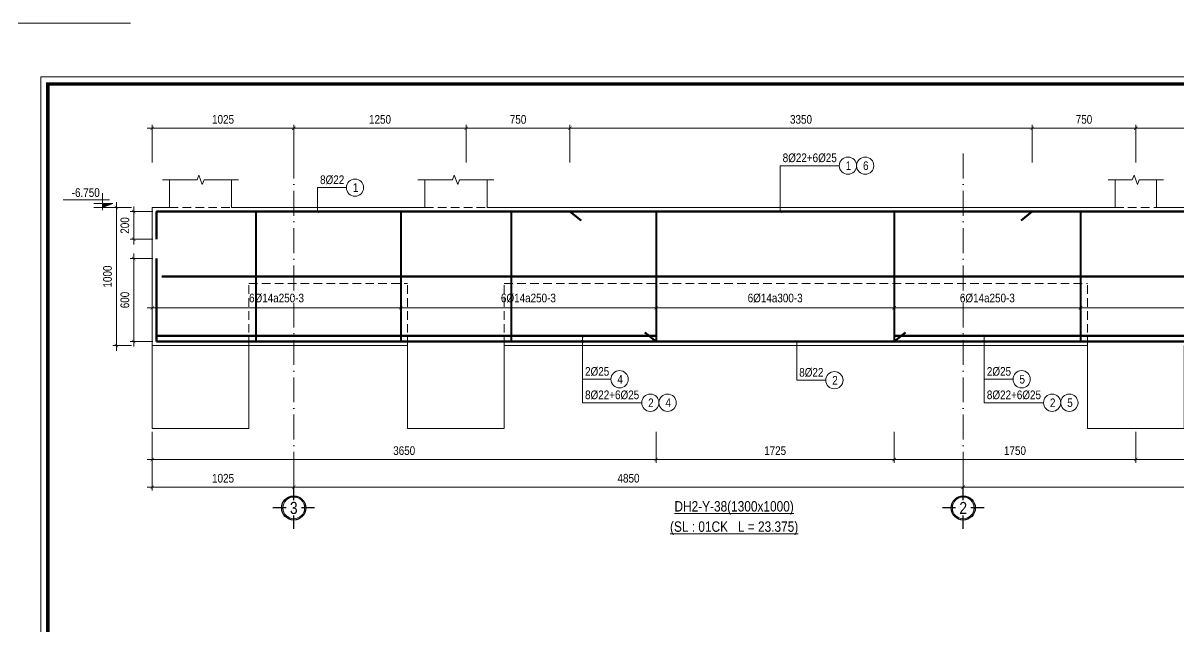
# Model space of a CAD drawing. Header units: millimetres. Extents: x 3014920 to 3563667, y -1638653 to -1356471.
# Drawn here: x 3542125 to 3550499, y -1610048 to -1605675 of the extents above; entities that cross this region are included whole.
import ezdxf
from ezdxf.enums import TextEntityAlignment as Align
from ezdxf.xclip import XClip

# ---------------------------------------------------------------- set-up
doc = ezdxf.new("R2010")
doc.units = ezdxf.units.MM
doc.header["$MEASUREMENT"] = 0
doc.header["$XCLIPFRAME"] = 0
doc.header["$PDMODE"] = 2
for name, pattern in [('6 TANG DIEN HINH 14-15$0$ACAD_ISO10W100', [18, 12, -3, 0, -3]), ('ACAD_ISO04W100', [30, 24, -3, 0, -3]), ('HIDDEN', [0.375, 0.25, -0.125])]:
    doc.linetypes.add(name, pattern=pattern)
doc.layers.get('0').update_dxf_attribs({"lineweight": 9})
doc.layers.get('Defpoints').update_dxf_attribs({"color": 10, "lineweight": 0})
for name, color, linetype, lineweight in [('2', 2, 'Continuous', 20), ('CDAI', 21, 'Continuous', 40), ('CTHEP', 50, 'Continuous', 50), ('DBAO', 90, 'Continuous', 13), ('DGIONG', 130, 'Continuous', 13), ('DMo', 9, 'HIDDEN', 9), ('HATCH', 154, 'Continuous', 9), ('KTH', 154, 'Continuous', 9), ('Net khuat', 8, 'HIDDEN', 13), ('TEXT', 7, 'Continuous', 15), ('TRUC', 251, 'ACAD_ISO04W100', 9)]:
    doc.layers.add(name, color=color, linetype=linetype, lineweight=lineweight)
doc.layers.add('8', color=8, linetype='Continuous')
doc.styles.add('HELVECONDENSE', font='VHELVCN_0.TTF')
doc.styles.add('Star-HelCon', font='VHELVCN_0.TTF')
doc.styles.add('TTP-HelCon', font='VHELVCN_0.TTF')
doc.styles.add('VNI-HELVE-CONDENSE', font='VHELVCN_0.TTF')
doc.dimstyles.new('kc-25', dxfattribs={"dimtxt": 62.5, "dimasz": 20, "dimexe": 20, "dimexo": 50, "dimgap": 25, "dimtad": 3, "dimdec": 0, "dimzin": 0, "dimdsep": 46, "dimtxsty": 'VNI-HELVE-CONDENSE', "dimblk": 'DIM', "dimcen": 2.5, "dimclrd": 256, "dimclre": 154, "dimclrt": 7, "dimaunit": 1, "dimadec": 0, "dimazin": 0, "dimtfac": 1, "dimtdec": 0, "dimtix": 1, "dimtmove": 0, "dimatfit": 3, "dimldrblk": 'DOT', "dimfxl": 1, "dimtolj": 1, "dimtzin": 0, "dimarcsym": 0})
doc.dimstyles.new('TTP-25', dxfattribs={"dimscale": 25, "dimtxt": 2.5, "dimasz": 1, "dimexe": 1, "dimexo": 1, "dimgap": 0.09, "dimtad": 0, "dimdec": 4, "dimrnd": 1, "dimzin": 9, "dimdsep": 46, "dimtxsty": 'TTP-HelCon', "dimblk": 'ARCHTICK', "dimcen": 0.09, "dimdle": 1.5, "dimclrd": 256, "dimclre": 256, "dimclrt": 7, "dimadec": 0, "dimazin": 0, "dimtfac": 1, "dimtdec": 4, "dimtmove": 0, "dimatfit": 3, "dimldrblk": 'ARCHTICK', "dimfxl": 1, "dimtvp": 1, "dimtolj": 1, "dimtzin": 0, "dimarcsym": 0})

# ---------------------------------------------------------------- blocks, each defined once
blk = doc.blocks.new('_ArchTick')
at = {"color": 0, "linetype": 'ByBlock', "const_width": 0.15}
blk.add_lwpolyline([(-0.5, -0.5), (0.5, 0.5)], dxfattribs=at)
blk = doc.blocks.new('*D533')
at = {"layer": 'Defpoints', "color": 0, "transparency": 16777216}
for p in [(-124.4, 0), (-260.4, -1000), (-124.4, -1000)]:
    blk.add_point(p, dxfattribs=at)
at = {"layer": 'KTH', "lineweight": -2, "transparency": 16777216}
for p, q in [((-149.4, 0), (-285.4, 0)), ((-260.4, 37.5), (-260.4, -1037.5)), ((-149.4, -1000), (-285.4, -1000))]:
    blk.add_line(p, q, dxfattribs=at)
at = {"layer": 'KTH', "lineweight": -2, "transparency": 16777216, "xscale": 25, "yscale": 25, "zscale": 25}
for p, rotation in [((-260.4, 0), 90), ((-260.4, -1000), 270)]:
    blk.add_blockref('_ArchTick', p, dxfattribs=dict(at, rotation=rotation))
at = {"layer": 'KTH', "color": 7, "transparency": 16777216, "insert": (-324.3, -500), "char_height": 62.5, "attachment_point": 5, "rotation": 90, "style": 'TTP-HelCon'}
blk.add_mtext('\\A1;1000', dxfattribs=at)
blk = doc.blocks.new('CODE')
at = {"layer": 'DBAO'}
for p, q in [((-62.5, -20), (-62.5, 105)), ((-62.5, 0), (-137.5, 30)), ((-137.5, 30), (0, 30)), ((-137.5, 0), (0, 0)), ((-112.5, 55), (223.6, 55))]:
    blk.add_line(p, q, dxfattribs=at)
at = {"layer": 'HATCH', "color": 1}
blk.add_solid([(-62.5, 0), (-137.5, 30), (-62.5, 30)], dxfattribs=at)
blk = doc.blocks.new('*D534')
at = {"layer": 'Defpoints', "color": 0, "transparency": 16777216}
for p in [(3650, -1600), (5375, -1600), (5375, -1825)]:
    blk.add_point(p, dxfattribs=at)
at = {"layer": 'KTH', "lineweight": -2, "transparency": 16777216}
for p, q in [((3650, -1625), (3650, -1850)), ((5375, -1625), (5375, -1850)), ((3612.5, -1825), (5412.5, -1825))]:
    blk.add_line(p, q, dxfattribs=at)
at = {"layer": 'KTH', "lineweight": -2, "transparency": 16777216, "xscale": 25, "yscale": 25, "zscale": 25, "rotation": 180}
blk.add_blockref('_ArchTick', (3650, -1825), dxfattribs=at)
at = {"layer": 'KTH', "lineweight": -2, "transparency": 16777216, "xscale": 25, "yscale": 25, "zscale": 25}
blk.add_blockref('_ArchTick', (5375, -1825), dxfattribs=at)
at = {"layer": 'KTH', "color": 7, "transparency": 16777216, "insert": (4512.5, -1761.2), "char_height": 62.5, "attachment_point": 5, "style": 'TTP-HelCon'}
blk.add_mtext('\\A1;1725', dxfattribs=at)
blk = doc.blocks.new('*D535')
at = {"layer": 'Defpoints', "color": 0, "transparency": 16777216}
for p in [(0, -1600), (3650, -1600), (3650, -1825)]:
    blk.add_point(p, dxfattribs=at)
at = {"layer": 'KTH', "lineweight": -2, "transparency": 16777216}
for p, q in [((0, -1625), (0, -1850)), ((3650, -1625), (3650, -1850)), ((-37.5, -1825), (3687.5, -1825))]:
    blk.add_line(p, q, dxfattribs=at)
at = {"layer": 'KTH', "lineweight": -2, "transparency": 16777216, "xscale": 25, "yscale": 25, "zscale": 25, "rotation": 180}
blk.add_blockref('_ArchTick', (0, -1825), dxfattribs=at)
at = {"layer": 'KTH', "lineweight": -2, "transparency": 16777216, "xscale": 25, "yscale": 25, "zscale": 25}
blk.add_blockref('_ArchTick', (3650, -1825), dxfattribs=at)
at = {"layer": 'KTH', "color": 7, "transparency": 16777216, "insert": (1825, -1761.2), "char_height": 62.5, "attachment_point": 5, "style": 'TTP-HelCon'}
blk.add_mtext('\\A1;3650', dxfattribs=at)
blk = doc.blocks.new('*D536')
at = {"layer": 'Defpoints', "color": 0, "transparency": 16777216}
for p in [(1025, -1825), (5875, -1825), (5875, -2025)]:
    blk.add_point(p, dxfattribs=at)
at = {"layer": 'KTH', "lineweight": -2, "transparency": 16777216}
for p, q in [((1025, -1850), (1025, -2050)), ((5875, -1850), (5875, -2050)), ((987.5, -2025), (5912.5, -2025))]:
    blk.add_line(p, q, dxfattribs=at)
at = {"layer": 'KTH', "lineweight": -2, "transparency": 16777216, "xscale": 25, "yscale": 25, "zscale": 25, "rotation": 180}
blk.add_blockref('_ArchTick', (1025, -2025), dxfattribs=at)
at = {"layer": 'KTH', "lineweight": -2, "transparency": 16777216, "xscale": 25, "yscale": 25, "zscale": 25}
blk.add_blockref('_ArchTick', (5875, -2025), dxfattribs=at)
at = {"layer": 'KTH', "color": 7, "transparency": 16777216, "insert": (3450, -1961.1), "char_height": 62.5, "attachment_point": 5, "style": 'TTP-HelCon'}
blk.add_mtext('\\A1;4850', dxfattribs=at)
blk = doc.blocks.new('*D537')
at = {"layer": 'Defpoints', "color": 0, "transparency": 16777216}
for p in [(0, -550), (1800, -550), (1800, -726.4)]:
    blk.add_point(p, dxfattribs=at)
at = {"layer": 'KTH', "lineweight": -2, "transparency": 16777216}
for p, q in [((0, -575), (0, -751.4)), ((1800, -575), (1800, -751.4)), ((-37.5, -726.4), (1837.5, -726.4))]:
    blk.add_line(p, q, dxfattribs=at)
at = {"layer": 'KTH', "lineweight": -2, "transparency": 16777216, "xscale": 25, "yscale": 25, "zscale": 25, "rotation": 180}
blk.add_blockref('_ArchTick', (0, -726.4), dxfattribs=at)
at = {"layer": 'KTH', "lineweight": -2, "transparency": 16777216, "xscale": 25, "yscale": 25, "zscale": 25}
blk.add_blockref('_ArchTick', (1800, -726.4), dxfattribs=at)
at = {"layer": 'KTH', "color": 7, "transparency": 16777216, "insert": (900, -656.5), "char_height": 62.5, "attachment_point": 5, "style": 'TTP-HelCon'}
blk.add_mtext('\\A1;6Þ14a250-3', dxfattribs=at)
blk = doc.blocks.new('dau truc')
blk.add_circle((0, 0), 180)
at = {"layer": '8'}
for p, q in [((0, 127), (0, 345)), ((-127, 0), (-345, 0)), ((0, -345), (0, -127)), ((345, 0), (127, 0))]:
    blk.add_line(p, q, dxfattribs=at)
blk.add_circle((0, 0), 200, dxfattribs=at)
at = {"layer": 'TEXT', "style": 'HELVECONDENSE'}
blk.add_attdef('A', text='', height=233, dxfattribs=at).set_placement((0, 0), align=Align.MIDDLE)
blk = doc.blocks.new('*D542')
at = {"layer": 'Defpoints', "color": 0, "transparency": 16777216}
for p in [(7125, 574), (7125, 300), (8175, 300)]:
    blk.add_point(p, dxfattribs=at)
at = {"layer": 'KTH', "lineweight": -2, "transparency": 16777216}
for p, q in [((7125, 325), (7125, 599)), ((8175, 325), (8175, 599)), ((8212.5, 574), (7087.5, 574))]:
    blk.add_line(p, q, dxfattribs=at)
at = {"layer": 'KTH', "lineweight": -2, "transparency": 16777216, "xscale": 25, "yscale": 25, "zscale": 25, "rotation": 180}
blk.add_blockref('_ArchTick', (7125, 574), dxfattribs=at)
at = {"layer": 'KTH', "lineweight": -2, "transparency": 16777216, "xscale": 25, "yscale": 25, "zscale": 25}
blk.add_blockref('_ArchTick', (8175, 574), dxfattribs=at)
at = {"layer": 'KTH', "color": 7, "transparency": 16777216, "insert": (7650, 637.8), "char_height": 62.5, "attachment_point": 5, "style": 'TTP-HelCon'}
blk.add_mtext('\\A1;1050', dxfattribs=at)
blk = doc.blocks.new('DIM')
h = blk.add_hatch(color=1)
h.paths.add_polyline_path([(0.49, 0.29, 1), (0.29, 0.49), (-0.19, 0), (0.19, 0)])
h.paths.add_polyline_path([(0.19, 0), (-0.19, 0), (-0.49, -0.29, 1), (-0.29, -0.49)])
at = {"color": 9}
for p, q in [((-0.19, 0), (-1.5, 0)), ((0.19, 0), (1.5, 0))]:
    blk.add_line(p, q, dxfattribs=at)
at = {"color": 1}
for p, q in [((-0.49, -0.29), (0.29, 0.49)), ((-0.29, -0.49), (0.49, 0.29)), ((-0.19, 0), (0.19, 0))]:
    blk.add_line(p, q, dxfattribs=at)
blk.add_arc((-0.39, -0.39), 0.138, 135, 315, dxfattribs=at)
blk = doc.blocks.new('*D543')
at = {"layer": 'Defpoints', "color": 0, "transparency": 16777216}
for p in [(7125, -1600), (9175, -1600), (9175, -1825)]:
    blk.add_point(p, dxfattribs=at)
at = {"layer": 'KTH', "lineweight": -2, "transparency": 16777216}
for p, q in [((7125, -1625), (7125, -1850)), ((9175, -1625), (9175, -1850)), ((7087.5, -1825), (9212.5, -1825))]:
    blk.add_line(p, q, dxfattribs=at)
at = {"layer": 'KTH', "lineweight": -2, "transparency": 16777216, "xscale": 25, "yscale": 25, "zscale": 25, "rotation": 180}
blk.add_blockref('_ArchTick', (7125, -1825), dxfattribs=at)
at = {"layer": 'KTH', "lineweight": -2, "transparency": 16777216, "xscale": 25, "yscale": 25, "zscale": 25}
blk.add_blockref('_ArchTick', (9175, -1825), dxfattribs=at)
at = {"layer": 'KTH', "color": 7, "transparency": 16777216, "insert": (8150, -1761.2), "char_height": 62.5, "attachment_point": 5, "style": 'TTP-HelCon'}
blk.add_mtext('\\A1;2050', dxfattribs=at)
blk = doc.blocks.new('*D544')
at = {"layer": 'Defpoints', "color": 0, "transparency": 16777216}
for p in [(5375, -1600), (7125, -1600), (5375, -1825)]:
    blk.add_point(p, dxfattribs=at)
at = {"layer": 'KTH', "lineweight": -2, "transparency": 16777216}
for p, q in [((5375, -1625), (5375, -1850)), ((7125, -1625), (7125, -1850)), ((7162.5, -1825), (5337.5, -1825))]:
    blk.add_line(p, q, dxfattribs=at)
at = {"layer": 'KTH', "lineweight": -2, "transparency": 16777216, "xscale": 25, "yscale": 25, "zscale": 25, "rotation": 180}
blk.add_blockref('_ArchTick', (5375, -1825), dxfattribs=at)
at = {"layer": 'KTH', "lineweight": -2, "transparency": 16777216, "xscale": 25, "yscale": 25, "zscale": 25}
blk.add_blockref('_ArchTick', (7125, -1825), dxfattribs=at)
at = {"layer": 'KTH', "color": 7, "transparency": 16777216, "insert": (6250, -1761.2), "char_height": 62.5, "attachment_point": 5, "style": 'TTP-HelCon'}
blk.add_mtext('\\A1;1750', dxfattribs=at)
blk = doc.blocks.new('*D545')
at = {"layer": 'Defpoints', "color": 0, "transparency": 16777216}
for p in [(5875, -1825), (12225, -1825), (12225, -2025)]:
    blk.add_point(p, dxfattribs=at)
at = {"layer": 'KTH', "lineweight": -2, "transparency": 16777216}
for p, q in [((5875, -1850), (5875, -2050)), ((12225, -1850), (12225, -2050)), ((5837.5, -2025), (12262.5, -2025))]:
    blk.add_line(p, q, dxfattribs=at)
at = {"layer": 'KTH', "lineweight": -2, "transparency": 16777216, "xscale": 25, "yscale": 25, "zscale": 25, "rotation": 180}
blk.add_blockref('_ArchTick', (5875, -2025), dxfattribs=at)
at = {"layer": 'KTH', "lineweight": -2, "transparency": 16777216, "xscale": 25, "yscale": 25, "zscale": 25}
blk.add_blockref('_ArchTick', (12225, -2025), dxfattribs=at)
at = {"layer": 'KTH', "color": 7, "transparency": 16777216, "insert": (9050, -1961.1), "char_height": 62.5, "attachment_point": 5, "style": 'TTP-HelCon'}
blk.add_mtext('\\A1;6350', dxfattribs=at)
blk = doc.blocks.new('*D546')
at = {"layer": 'Defpoints', "color": 0, "transparency": 16777216}
for p in [(-124.4, 0), (-260.4, -1000), (-124.4, -1000)]:
    blk.add_point(p, dxfattribs=at)
at = {"layer": 'KTH', "lineweight": -2, "transparency": 16777216}
for p, q in [((-260.4, 37.5), (-260.4, -1037.5)), ((-149.4, 0), (-285.4, 0)), ((-149.4, -1000), (-285.4, -1000))]:
    blk.add_line(p, q, dxfattribs=at)
at = {"layer": 'KTH', "lineweight": -2, "transparency": 16777216, "xscale": 25, "yscale": 25, "zscale": 25}
for p, rotation in [((-260.4, 0), 90), ((-260.4, -1000), 270)]:
    blk.add_blockref('_ArchTick', p, dxfattribs=dict(at, rotation=rotation))
at = {"layer": 'KTH', "color": 7, "transparency": 16777216, "insert": (-324.3, -500), "char_height": 62.5, "attachment_point": 5, "rotation": 90, "style": 'TTP-HelCon'}
blk.add_mtext('\\A1;1000', dxfattribs=at)
blk = doc.blocks.new('*D547')
at = {"layer": 'Defpoints', "color": 0, "transparency": 16777216}
for p in [(5375, -550), (6725, -550), (5375, -726.4)]:
    blk.add_point(p, dxfattribs=at)
at = {"layer": 'KTH', "lineweight": -2, "transparency": 16777216}
for p, q in [((5375, -575), (5375, -751.4)), ((6725, -575), (6725, -751.4)), ((6762.5, -726.4), (5337.5, -726.4))]:
    blk.add_line(p, q, dxfattribs=at)
at = {"layer": 'KTH', "lineweight": -2, "transparency": 16777216, "xscale": 25, "yscale": 25, "zscale": 25, "rotation": 180}
blk.add_blockref('_ArchTick', (5375, -726.4), dxfattribs=at)
at = {"layer": 'KTH', "lineweight": -2, "transparency": 16777216, "xscale": 25, "yscale": 25, "zscale": 25}
blk.add_blockref('_ArchTick', (6725, -726.4), dxfattribs=at)
at = {"layer": 'KTH', "color": 7, "transparency": 16777216, "insert": (6050, -656.5), "char_height": 62.5, "attachment_point": 5, "style": 'TTP-HelCon'}
blk.add_mtext('\\A1;6Þ14a250-3', dxfattribs=at)
blk = doc.blocks.new('*D548')
at = {"layer": 'Defpoints', "color": 0, "transparency": 16777216}
for p in [(3650, -550), (5375, -550), (3650, -726.4)]:
    blk.add_point(p, dxfattribs=at)
at = {"layer": 'KTH', "lineweight": -2, "transparency": 16777216}
for p, q in [((3650, -575), (3650, -751.4)), ((5375, -575), (5375, -751.4)), ((5412.5, -726.4), (3612.5, -726.4))]:
    blk.add_line(p, q, dxfattribs=at)
at = {"layer": 'KTH', "lineweight": -2, "transparency": 16777216, "xscale": 25, "yscale": 25, "zscale": 25, "rotation": 180}
blk.add_blockref('_ArchTick', (3650, -726.4), dxfattribs=at)
at = {"layer": 'KTH', "lineweight": -2, "transparency": 16777216, "xscale": 25, "yscale": 25, "zscale": 25}
blk.add_blockref('_ArchTick', (5375, -726.4), dxfattribs=at)
at = {"layer": 'KTH', "color": 7, "transparency": 16777216, "insert": (4512.5, -656.5), "char_height": 62.5, "attachment_point": 5, "style": 'TTP-HelCon'}
blk.add_mtext('\\A1;6Þ14a300-3', dxfattribs=at)
blk = doc.blocks.new('*D549')
at = {"layer": 'Defpoints', "color": 0, "transparency": 16777216}
for p in [(6725, -550), (9175, -550), (9175, -726.4)]:
    blk.add_point(p, dxfattribs=at)
at = {"layer": 'KTH', "lineweight": -2, "transparency": 16777216}
for p, q in [((6725, -575), (6725, -751.4)), ((9175, -575), (9175, -751.4)), ((6687.5, -726.4), (9212.5, -726.4))]:
    blk.add_line(p, q, dxfattribs=at)
at = {"layer": 'KTH', "lineweight": -2, "transparency": 16777216, "xscale": 25, "yscale": 25, "zscale": 25, "rotation": 180}
blk.add_blockref('_ArchTick', (6725, -726.4), dxfattribs=at)
at = {"layer": 'KTH', "lineweight": -2, "transparency": 16777216, "xscale": 25, "yscale": 25, "zscale": 25}
blk.add_blockref('_ArchTick', (9175, -726.4), dxfattribs=at)
at = {"layer": 'KTH', "color": 7, "transparency": 16777216, "insert": (7950, -656.5), "char_height": 62.5, "attachment_point": 5, "style": 'TTP-HelCon'}
blk.add_mtext('\\A1;6Þ14a250-3', dxfattribs=at)
blk = doc.blocks.new('*D553')
at = {"layer": 'Defpoints', "color": 0, "transparency": 16777216}
for p in [(0, -1825), (1025, -1825), (0, -2025)]:
    blk.add_point(p, dxfattribs=at)
at = {"layer": 'KTH', "lineweight": -2, "transparency": 16777216}
for p, q in [((0, -1850), (0, -2050)), ((1025, -1850), (1025, -2050)), ((1062.5, -2025), (-37.5, -2025))]:
    blk.add_line(p, q, dxfattribs=at)
at = {"layer": 'KTH', "lineweight": -2, "transparency": 16777216, "xscale": 25, "yscale": 25, "zscale": 25, "rotation": 180}
blk.add_blockref('_ArchTick', (0, -2025), dxfattribs=at)
at = {"layer": 'KTH', "lineweight": -2, "transparency": 16777216, "xscale": 25, "yscale": 25, "zscale": 25}
blk.add_blockref('_ArchTick', (1025, -2025), dxfattribs=at)
at = {"layer": 'KTH', "color": 7, "transparency": 16777216, "insert": (512.5, -1961.1), "char_height": 62.5, "attachment_point": 5, "style": 'TTP-HelCon'}
blk.add_mtext('\\A1;1025', dxfattribs=at)
blk = doc.blocks.new('*D563')
at = {"layer": 'Defpoints', "color": 0, "transparency": 16777216}
for p in [(1800, -575), (3650, -550), (1800, -726.4)]:
    blk.add_point(p, dxfattribs=at)
at = {"layer": 'KTH', "lineweight": -2, "transparency": 16777216}
for p, q in [((3650, -575), (3650, -751.4)), ((1800, -600), (1800, -751.4)), ((3687.5, -726.4), (1762.5, -726.4))]:
    blk.add_line(p, q, dxfattribs=at)
at = {"layer": 'KTH', "lineweight": -2, "transparency": 16777216, "xscale": 25, "yscale": 25, "zscale": 25, "rotation": 180}
blk.add_blockref('_ArchTick', (1800, -726.4), dxfattribs=at)
at = {"layer": 'KTH', "lineweight": -2, "transparency": 16777216, "xscale": 25, "yscale": 25, "zscale": 25}
blk.add_blockref('_ArchTick', (3650, -726.4), dxfattribs=at)
at = {"layer": 'KTH', "color": 7, "transparency": 16777216, "insert": (2725, -656.5), "char_height": 62.5, "attachment_point": 5, "style": 'TTP-HelCon'}
blk.add_mtext('\\A1;6Þ14a250-3', dxfattribs=at)
blk = doc.blocks.new('*D564')
at = {"layer": 'Defpoints', "color": 0, "transparency": 16777216}
for p in [(30, -30), (-134.6, -230), (30, -230)]:
    blk.add_point(p, dxfattribs=at)
at = {"layer": 'KTH', "lineweight": -2, "transparency": 16777216}
for p, q in [((-134.6, 7.5), (-134.6, -267.5)), ((5, -30), (-159.6, -30)), ((5, -230), (-159.6, -230))]:
    blk.add_line(p, q, dxfattribs=at)
at = {"layer": 'KTH', "lineweight": -2, "transparency": 16777216, "xscale": 25, "yscale": 25, "zscale": 25}
for p, rotation in [((-134.6, -30), 90), ((-134.6, -230), 270)]:
    blk.add_blockref('_ArchTick', p, dxfattribs=dict(at, rotation=rotation))
at = {"layer": 'KTH', "color": 7, "transparency": 16777216, "insert": (-198.5, -130), "char_height": 62.5, "attachment_point": 5, "rotation": 90, "style": 'TTP-HelCon'}
blk.add_mtext('\\A1;200', dxfattribs=at)
blk = doc.blocks.new('*D565')
at = {"layer": 'Defpoints', "color": 0, "transparency": 16777216}
for p in [(30, -370), (-134.6, -970), (30, -970)]:
    blk.add_point(p, dxfattribs=at)
at = {"layer": 'KTH', "lineweight": -2, "transparency": 16777216}
for p, q in [((-134.6, -332.5), (-134.6, -1007.5)), ((5, -370), (-159.6, -370)), ((5, -970), (-159.6, -970))]:
    blk.add_line(p, q, dxfattribs=at)
at = {"layer": 'KTH', "lineweight": -2, "transparency": 16777216, "xscale": 25, "yscale": 25, "zscale": 25}
for p, rotation in [((-134.6, -370), 90), ((-134.6, -970), 270)]:
    blk.add_blockref('_ArchTick', p, dxfattribs=dict(at, rotation=rotation))
at = {"layer": 'KTH', "color": 7, "transparency": 16777216, "insert": (-198.5, -670), "char_height": 62.5, "attachment_point": 5, "rotation": 90, "style": 'TTP-HelCon'}
blk.add_mtext('\\A1;600', dxfattribs=at)
blk = doc.blocks.new('*D566')
at = {"layer": 'Defpoints', "color": 0, "transparency": 16777216}
for p in [(2275, 574), (2275, 300), (3025, 300)]:
    blk.add_point(p, dxfattribs=at)
at = {"layer": 'KTH', "lineweight": -2, "transparency": 16777216}
for p, q in [((2275, 325), (2275, 599)), ((3025, 325), (3025, 599)), ((3062.5, 574), (2237.5, 574))]:
    blk.add_line(p, q, dxfattribs=at)
at = {"layer": 'KTH', "lineweight": -2, "transparency": 16777216, "xscale": 25, "yscale": 25, "zscale": 25, "rotation": 180}
blk.add_blockref('_ArchTick', (2275, 574), dxfattribs=at)
at = {"layer": 'KTH', "lineweight": -2, "transparency": 16777216, "xscale": 25, "yscale": 25, "zscale": 25}
blk.add_blockref('_ArchTick', (3025, 574), dxfattribs=at)
at = {"layer": 'KTH', "color": 7, "transparency": 16777216, "insert": (2650, 637.8), "char_height": 62.5, "attachment_point": 5, "style": 'TTP-HelCon'}
blk.add_mtext('\\A1;750', dxfattribs=at)
blk = doc.blocks.new('*D567')
at = {"layer": 'Defpoints', "color": 0, "transparency": 16777216}
for p in [(7125, 574), (6375.1, 300), (7125, 300)]:
    blk.add_point(p, dxfattribs=at)
at = {"layer": 'KTH', "lineweight": -2, "transparency": 16777216}
for p, q in [((6375.1, 325), (6375.1, 599)), ((7125, 325), (7125, 599)), ((6337.6, 574), (7162.5, 574))]:
    blk.add_line(p, q, dxfattribs=at)
at = {"layer": 'KTH', "lineweight": -2, "transparency": 16777216, "xscale": 25, "yscale": 25, "zscale": 25, "rotation": 180}
blk.add_blockref('_ArchTick', (6375.1, 574), dxfattribs=at)
at = {"layer": 'KTH', "lineweight": -2, "transparency": 16777216, "xscale": 25, "yscale": 25, "zscale": 25}
blk.add_blockref('_ArchTick', (7125, 574), dxfattribs=at)
at = {"layer": 'KTH', "color": 7, "transparency": 16777216, "insert": (6750, 637.8), "char_height": 62.5, "attachment_point": 5, "style": 'TTP-HelCon'}
blk.add_mtext('\\A1;750', dxfattribs=at)
blk = doc.blocks.new('*D570')
at = {"layer": 'Defpoints', "color": 0, "transparency": 16777216}
for p in [(2275, 574), (1025, 390.4), (2275, 300)]:
    blk.add_point(p, dxfattribs=at)
at = {"layer": 'KTH', "lineweight": -2, "transparency": 16777216}
for p, q in [((1025, 415.4), (1025, 599)), ((2275, 325), (2275, 599)), ((987.5, 574), (2312.5, 574))]:
    blk.add_line(p, q, dxfattribs=at)
at = {"layer": 'KTH', "lineweight": -2, "transparency": 16777216, "xscale": 25, "yscale": 25, "zscale": 25, "rotation": 180}
blk.add_blockref('_ArchTick', (1025, 574), dxfattribs=at)
at = {"layer": 'KTH', "lineweight": -2, "transparency": 16777216, "xscale": 25, "yscale": 25, "zscale": 25}
blk.add_blockref('_ArchTick', (2275, 574), dxfattribs=at)
at = {"layer": 'KTH', "color": 7, "transparency": 16777216, "insert": (1650, 637.8), "char_height": 62.5, "attachment_point": 5, "style": 'TTP-HelCon'}
blk.add_mtext('\\A1;1250', dxfattribs=at)
blk = doc.blocks.new('*D571')
at = {"layer": 'Defpoints', "color": 0, "transparency": 16777216}
for p in [(6375.1, 574), (3025, 300), (6375.1, 300)]:
    blk.add_point(p, dxfattribs=at)
at = {"layer": 'KTH', "lineweight": -2, "transparency": 16777216}
for p, q in [((3025, 325), (3025, 599)), ((6375.1, 325), (6375.1, 599)), ((2987.5, 574), (6412.6, 574))]:
    blk.add_line(p, q, dxfattribs=at)
at = {"layer": 'KTH', "lineweight": -2, "transparency": 16777216, "xscale": 25, "yscale": 25, "zscale": 25, "rotation": 180}
blk.add_blockref('_ArchTick', (3025, 574), dxfattribs=at)
at = {"layer": 'KTH', "lineweight": -2, "transparency": 16777216, "xscale": 25, "yscale": 25, "zscale": 25}
blk.add_blockref('_ArchTick', (6375.1, 574), dxfattribs=at)
at = {"layer": 'KTH', "color": 7, "transparency": 16777216, "insert": (4700, 637.8), "char_height": 62.5, "attachment_point": 5, "style": 'TTP-HelCon'}
blk.add_mtext('\\A1;3350', dxfattribs=at)
blk = doc.blocks.new('*D572')
at = {"layer": 'Defpoints', "color": 0, "transparency": 16777216}
for p in [(1025, 574), (0, 300), (1025, 300)]:
    blk.add_point(p, dxfattribs=at)
at = {"layer": 'KTH', "lineweight": -2, "transparency": 16777216}
for p, q in [((0, 325), (0, 599)), ((1025, 325), (1025, 599)), ((-37.5, 574), (1062.5, 574))]:
    blk.add_line(p, q, dxfattribs=at)
at = {"layer": 'KTH', "lineweight": -2, "transparency": 16777216, "xscale": 25, "yscale": 25, "zscale": 25, "rotation": 180}
blk.add_blockref('_ArchTick', (0, 574), dxfattribs=at)
at = {"layer": 'KTH', "lineweight": -2, "transparency": 16777216, "xscale": 25, "yscale": 25, "zscale": 25}
blk.add_blockref('_ArchTick', (1025, 574), dxfattribs=at)
at = {"layer": 'KTH', "color": 7, "transparency": 16777216, "insert": (512.5, 637.8), "char_height": 62.5, "attachment_point": 5, "style": 'TTP-HelCon'}
blk.add_mtext('\\A1;1025', dxfattribs=at)
blk = doc.blocks.new('2Y-35')
at = {"layer": 'CTHEP'}
blk.add_line((44854.10409, -500), (80, -500), dxfattribs=at)
for points in [[(30, -200), (30, -30), (44903.8448, -30), (44903.8448, -580.72632)], [(30, -970), (45139.21977, -970)]]:
    blk.add_lwpolyline(points, dxfattribs=at)
blk = doc.blocks.new('CHG_XX_Khung ten')
blk.add_lwpolyline([(15, 579), (826, 579), (826, 15), (15, 15)], close=True)
at = {"color": 4, "linetype": 'Continuous', "const_width": 1}
blk.add_lwpolyline([(17, 577), (824, 577), (824, 17), (17, 17)], close=True, dxfattribs=at)
at = {"layer": 'Defpoints', "color": 1, "ltscale": 2}
blk.add_lwpolyline([(40.06, 594), (0, 594), (0, 554)], dxfattribs=at)
blk = doc.blocks.new('2Y-38')
at = {"layer": 'CDAI'}
for points in [[(750.00413, -30), (750.00413, -970)], [(1800.00226, -30.01737), (1800.00226, -970.01737)], [(2599.99801, -30.01737), (2599.99801, -970.01737)], [(5374.96556, -30.01737), (5374.96556, -970.01737)], [(6724.98961, -30.01737), (6724.98961, -970.01737)]]:
    blk.add_lwpolyline(points, dxfattribs=at)
at = {"layer": 'CDAI', "elevation": 0}
for points in [[(3649.99801, -30), (3649.99801, -970)], [(5374.98748, -30.03474), (5374.98748, -970.03474)]]:
    blk.add_lwpolyline(points, dxfattribs=at)
at = {"layer": 'CTHEP'}
for p, q in [((30, -30), (23344.99249, -30)), ((30, -30), (30, -230)), ((3106.41125, -94.54287), (3024.98535, -30.01737)), ((6293.65842, -94.54287), (6375.08431, -30.01737)), ((30, -370), (30, -970)), ((23304.99249, -500), (69.99249, -500)), ((30, -970), (30, -770)), ((3568.57212, -905.4745), (3649.99801, -970)), ((5456.39145, -905.49187), (5374.96556, -970.01737))]:
    blk.add_line(p, q, dxfattribs=at)
for points in [[(30, -930), (3649.99801, -930)], [(30, -970), (23344.99249, -970)], [(9174.98748, -930.00694), (5374.98748, -929.9994)]]:
    blk.add_lwpolyline(points, dxfattribs=at)
at = {"layer": 'DBAO', "linetype": 'Continuous'}
for p, q in [((575, 199.99999), (575, -0.00001)), ((1975, 200), (1975, 0)), ((2425, 200), (2425, 0)), ((6975, 200), (6975, 0)), ((7275, 200), (7275, 0)), ((0, 0), (0, -1000)), ((0, 0), (125, 0)), ((575, 0), (1975, 0)), ((2425, 0), (6975, 0)), ((7275, 0), (12825, 0)), ((0, -1000), (0, -1100))]:
    blk.add_line(p, q, dxfattribs=at)
at = {"layer": 'DBAO', "linetype": 'Continuous', "flags": 128}
for points in [[(125, 199.99999), (125, -0.00001)], [(1850.00014, -1000), (0, -1000), (0, 0)], [(0, -1000), (0, -1600), (700, -1600), (700, -1000)], [(1850.00014, -1000), (1850.00014, -1600), (2550.00014, -1600), (2550.00014, -1000)], [(6774.98748, -1000), (2550.00014, -1000)], [(6774.98748, -1000), (6774.98748, -1600), (7474.98748, -1600), (7474.98748, -1000)]]:
    blk.add_lwpolyline(points, dxfattribs=at)
at = {"layer": 'DGIONG', "linetype": 'Continuous', "flags": 128}
for points in [[(625, 199.99999), (374.99625, 199.99999), (362.49625, 165.65652), (337.49625, 234.34346), (324.99625, 199.99999), (75, 199.99999)], [(2475, 200), (2225.00014, 200), (2212.50014, 165.65653), (2187.50014, 234.34347), (2175.00014, 200), (1925.00001, 200)], [(7325, 200), (7149.98748, 200), (7137.48748, 165.65653), (7112.48748, 234.34347), (7099.98748, 200), (6925.00001, 200)]]:
    blk.add_lwpolyline(points, dxfattribs=at)
at = {"layer": 'DGIONG'}
for centre in [(5039.90605, 303.00234), (5164.90605, 303.00234), (1468.68104, 143.92733), (3385.27705, -1243.93134), (4941.97786, -1250.75583), (6298.40113, -1243.93134), (3608.21753, -1413.91229), (3733.21753, -1413.91229), (6519.15298, -1413.91229), (6644.15298, -1413.91229)]:
    blk.add_circle(centre, 62.5, dxfattribs=at)
at = {"layer": 'Net khuat', "ltscale": 250}
for p, q in [((1975, 0), (2425, 0)), ((6975, 0), (7275, 0)), ((125, -0.00001), (574.9925, -0.00001)), ((574.9925, -0.00001), (575, -0.00001)), ((2474.99231, 0), (2474.99981, 0)), ((7399.97965, 0), (7399.98715, 0)), ((700.00413, -549.96736), (1850.00062, -549.97107)), ((700.0075, -1000), (700.00413, -549.96736)), ((1850.00014, -1000), (1850.00062, -549.97107)), ((2550.00014, -1000), (2550.00062, -549.97333)), ((2550.00062, -549.97333), (6774.98796, -549.98696)), ((6774.98748, -1000), (6774.98796, -549.98696))]:
    blk.add_line(p, q, dxfattribs=at)
at = {"layer": 'TRUC', "linetype": '6 TANG DIEN HINH 14-15$0$ACAD_ISO10W100', "ltscale": 15}
for points in [[(1024.99999, 390.44459), (1024.99999, -1850)], [(5874.99999, 390.44459), (5874.99999, -1850)]]:
    blk.add_lwpolyline(points, dxfattribs=at)
at = {"layer": '2', "ltscale": 300}
ref = blk.add_blockref('dau truc', (1024.99999, -2175.82027), dxfattribs=dict(at, xscale=0.436713129747659, yscale=0.436713129747659, zscale=0.436713129747659))
ref.add_attrib('A', '3', dxfattribs={"layer": 'TEXT', "height": 87.5, "style": 'HELVECONDENSE'}).set_placement((1024.99999, -2175.82027), align=Align.MIDDLE)
ref = blk.add_blockref('dau truc', (5874.99999, -2175.82027), dxfattribs=dict(at, xscale=0.436713129747659, yscale=0.436713129747659, zscale=0.436713129747659))
ref.add_attrib('A', '2', dxfattribs={"layer": 'TEXT', "height": 87.5, "style": 'HELVECONDENSE'}).set_placement((5874.99999, -2175.82027), align=Align.MIDDLE)
at = {"layer": 'KTH', "linetype": 'Continuous', "xscale": -1}
blk.add_blockref('CODE', (-422.93806, 0), dxfattribs=at)
blk.add_blockref('CODE', (-422.93806, 0), dxfattribs=at)
at = {"layer": 'TEXT', "style": 'TTP-HelCon'}
for s, p in [('8Þ22+6Þ25', (4567.09817, 328.85528, 0)), ('8Þ22', (1215.69281, 169.78028, 0)), ('2Þ25', (3135.40965, -1218.07834, 0)), ('8Þ22', (4687.05948, -1224.90289, 0)), ('2Þ25', (6046.3451, -1218.07834, 0)), ('8Þ22+6Þ25', (3135.40965, -1388.05934, 0)), ('8Þ22+6Þ25', (6046.3451, -1388.05934, 0))]:
    blk.add_text(s, height=62.5, dxfattribs=at).set_placement(p)
at = {"layer": 'TEXT', "style": 'Star-HelCon'}
for s, p in [('6', (5169.07271, 303.00234)), ('1', (5044.07271, 303.00234)), ('1', (1472.8477, 143.92733)), ('4', (3389.44372, -1243.93134)), ('2', (4946.14452, -1250.75583)), ('5', (6302.5678, -1243.93134)), ('2', (3612.3842, -1413.91229)), ('4', (3737.3842, -1413.91229)), ('2', (6523.31965, -1413.91229)), ('5', (6648.31965, -1413.91229))]:
    blk.add_text(s, height=62.5, dxfattribs=at).set_placement(p, align=Align.MIDDLE)
at = {"layer": 'TEXT', "style": 'TTP-HelCon'}
for p in [(-380.67139, 76.99499), (-380.6714, 76.99499)]:
    blk.add_text('-6.750', height=62.5, dxfattribs=at).set_placement(p, align=Align.RIGHT)
for s, p in [('%%UDH2-Y-38(1300x1000)', (4215.31113, -2201.64574)), ('%%U(SL : 01CK   L = 23.375)', (4215.31113, -2348.54034))]:
    blk.add_text(s, height=75, dxfattribs=at).set_placement(p, align=Align.CENTER)
at = {"layer": 'KTH'}
for base, p1, p2, picture, middle in [((1024.99999, 574.00461), (0, 300), (1024.99999, 300), '*D572', (512.5, 637.83794)), ((2274.98748, 574.00461), (1024.99999, 390.44459), (2274.98748, 300), '*D570', (1649.99374, 637.83794)), ((2274.98748, 574.00461), (3024.98535, 300), (2274.98748, 300), '*D566', (2649.98642, 637.83794)), ((6375.08431, 574.00461), (3024.98535, 300), (6375.08431, 300), '*D571', (4700.03483, 637.83794)), ((7124.98748, 574.00461), (8174.98535, 300), (7124.98748, 300), '*D542', (7649.98642, 637.83794)), ((3649.99801, -1825), (0, -1600), (3649.99801, -1600), '*D535', (1824.99901, -1761.16667)), ((5374.98748, -1825), (3649.99801, -1600), (5374.98748, -1600.01737), '*D534', (4512.49275, -1761.16667)), ((9175.01691, -1825), (7124.98748, -1600), (9175.01691, -1600), '*D543', (8150.00219, -1761.16667)), ((0, -2024.95574), (1024.99999, -1825), (0, -1825), '*D553', (512.5, -1961.12241))]:
    dim = blk.add_linear_dim(base=base, p1=p1, p2=p2, dimstyle='TTP-25', override={"dimtmove": 1}, dxfattribs=at)
    dim.commit()
    dim.dimension.update_dxf_attribs({"geometry": picture, "text_midpoint": middle})
for base, p1, p2, angle, picture, middle in [((7124.98748, 574.00461), (6375.08431, 300), (7124.98748, 300), 180, '*D567', (6750.0359, 637.83794)), ((-260.43806, -1000), (-124.43806, 0), (-124.43806, -1000), 90, '*D533', (-324.27139, -500)), ((-260.43806, -1000), (-124.43806, 0), (-124.43806, -1000), 90, '*D546', (-324.2714, -500)), ((-134.62119, -230), (30, -30), (30, -230), 90, '*D564', (-198.45453, -130)), ((-134.62119, -970), (30, -370), (30, -970), 90, '*D565', (-198.45453, -670)), ((5374.98748, -1825), (7124.98748, -1600), (5374.98748, -1600.01737), 180, '*D544', (6249.98748, -1761.16667)), ((5874.99999, -2024.95574), (1024.99999, -1825), (5874.99999, -1825), 180, '*D536', (3449.99999, -1961.12241)), ((12224.99036, -2024.95574), (5874.99999, -1825), (12224.99036, -1825), 180, '*D545', (9049.99518, -1961.12241))]:
    dim = blk.add_linear_dim(base=base, p1=p1, p2=p2, angle=angle, dimstyle='TTP-25', override={"dimtmove": 1}, dxfattribs=at)
    dim.commit()
    dim.dimension.update_dxf_attribs({"geometry": picture, "text_midpoint": middle})
for base, p1, p2, picture, middle in [((1800.00226, -726.43167), (0, -549.96754), (1800.00226, -549.97197), '*D537', (900.00113, -656.515)), ((9174.98748, -726.43761), (6724.98961, -549.9868), (9174.98748, -549.99279), '*D549', (7949.98854, -656.52095))]:
    dim = blk.add_linear_dim(base=base, p1=p1, p2=p2, text='6Þ14a250-3', dimstyle='TTP-25', override={"dimtmove": 1}, dxfattribs=at)
    dim.commit()
    dim.dimension.update_dxf_attribs({"geometry": picture, "text_midpoint": middle})
for base, p1, p2, text, picture, middle in [((1800.00226, -726.43167), (3649.99615, -549.96754), (1800.00226, -574.97197), '6Þ14a250-3', '*D563', (2724.99921, -656.515)), ((3649.99801, -726.44904), (5374.96556, -550.00421), (3649.99801, -549.98684), '6Þ14a300-3', '*D548', (4512.48179, -656.53237)), ((5374.96556, -726.44904), (6724.98961, -549.98684), (5374.96556, -550.00421), '6Þ14a250-3', '*D547', (6049.97758, -656.53237))]:
    dim = blk.add_linear_dim(base=base, p1=p1, p2=p2, angle=180, text=text, dimstyle='TTP-25', override={"dimtmove": 1}, dxfattribs=at)
    dim.commit()
    dim.dimension.update_dxf_attribs({"geometry": picture, "text_midpoint": middle})
at = {"layer": 'DGIONG'}
for points in [[(4548.58632, -30), (4548.58614, 303.00234), (4977.40605, 303.00234)], [(1197.18104, -30), (1197.18077, 143.92733), (1406.18104, 143.92733)], [(3116.89785, -930), (3116.89762, -1243.93129), (3322.77705, -1243.93129)], [(3116.89781, -970), (3116.89762, -1413.91229), (3545.71753, -1413.91229)], [(4668.54761, -970), (4668.54745, -1250.75583), (4879.47786, -1250.75583)], [(6027.8333, -930), (6027.83307, -1243.93129), (6235.90113, -1243.93129)], [(6027.83325, -970), (6027.83307, -1413.91229), (6456.65298, -1413.91229)]]:
    blk.add_leader(points, dimstyle='kc-25', override={"dimtad": 0, "dimldrblk": 'ArchTick', "dimfxl": 100, "dimarcsym": 1}, dxfattribs=at)

msp = doc.modelspace()

# ---------------------------------------------------------------- block references
at = {"layer": 'DMo'}
ref = msp.add_blockref('2Y-35', (3499324.27136, -1606657.58012), dxfattribs=at)
XClip(ref).set_block_clipping_path([(-624.5650932398, -2740.3479596251), (16708.6315089213, 541.792540709)])
ref = msp.add_blockref('2Y-38', (3543061.15549, -1607010.45767), dxfattribs=at)
XClip(ref).set_block_clipping_path([(-755.962176255, -2629.4460024792), (15844.085004671, 894.6700942358)])

# ---------------------------------------------------------------- next in the draw order: block references
at = {"color": 5, "xscale": 25.92478421704392, "yscale": 25.92478421704392, "zscale": 25.92478421704392}
msp.add_blockref('CHG_XX_Khung ten', (3541864.47199, -1621074.38806), dxfattribs=at)

doc.saveas('drawing.dxf')
